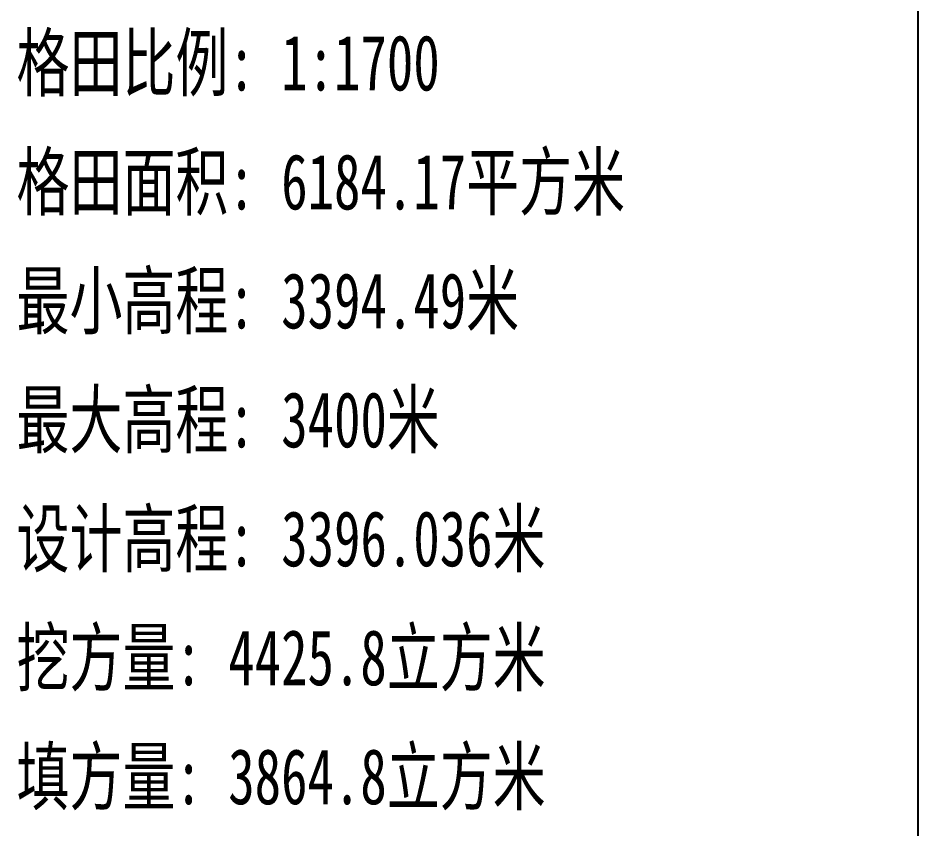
# Model space of a CAD drawing. Extents: x 4283 to 40403, y 1134 to 1764.
# Drawn here: x 9048.6 to 9113.5, y 1514.1 to 1573 of the extents above; entities that cross this region are included whole.
import ezdxf
from ezdxf.enums import TextEntityAlignment as Align

# ---------------------------------------------------------------- set-up
doc = ezdxf.new("R2010")
doc.units = 0
doc.layers.add('tdz_土方计算图', color=7, linetype='Continuous')
doc.styles.add('GLand', font='')
doc.styles.get('GLand').set_extended_font_data('FangSong_GB2312')

msp = doc.modelspace()

# ---------------------------------------------------------------- linework, layer by layer
at = {"layer": 'tdz_土方计算图', "linetype": 'Continuous'}
msp.add_lwpolyline([(9113.46, 1674.092), (9113.46, 1514.092)], dxfattribs=at)

# ---------------------------------------------------------------- texts
at = {"layer": 'tdz_土方计算图', "linetype": 'Continuous', "style": 'GLand', "width": 0.7}
for s, p in [('格田比例: 1:1700', (9048.46, 1569.807)), ('格田面积: 6184.17平方米', (9048.46, 1561.236)), ('最小高程: 3394.49米', (9048.46, 1552.665)), ('最大高程: 3400米', (9048.46, 1544.094)), ('设计高程: 3396.036米', (9048.46, 1535.523)), ('挖方量: 4425.8立方米', (9048.46, 1526.952)), ('填方量: 3864.8立方米', (9048.46, 1518.381))]:
    msp.add_text(s, height=4, dxfattribs=at).set_placement(p, align=Align.MIDDLE_LEFT)

doc.saveas('drawing.dxf')
